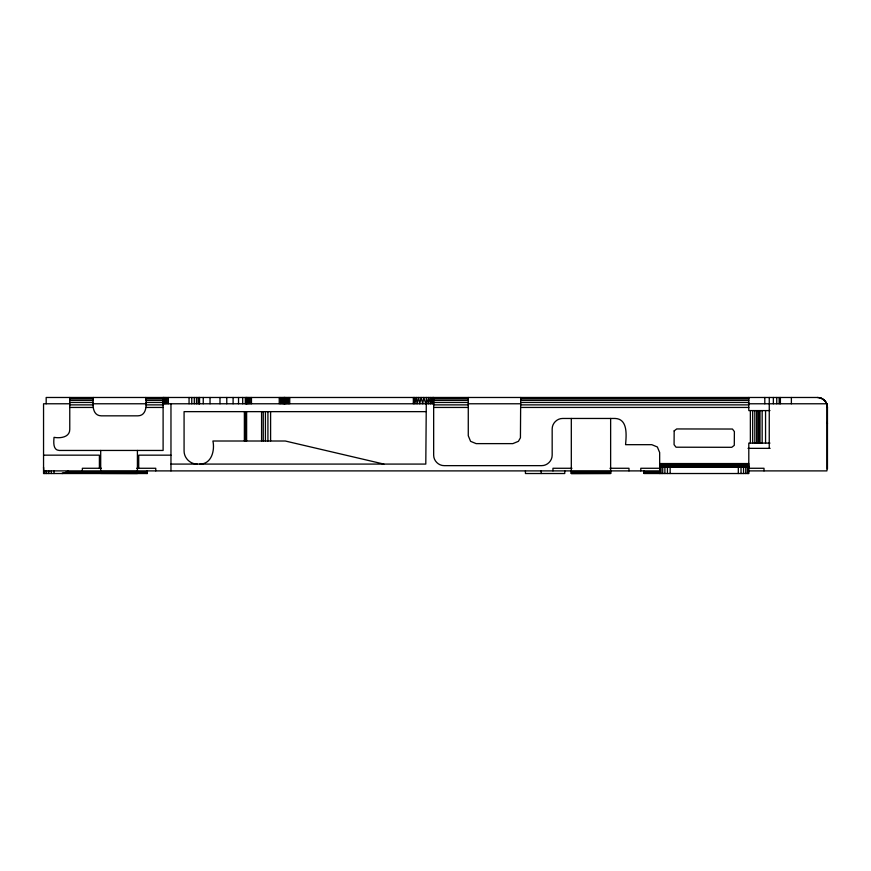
<?xml version="1.0" encoding="UTF-8"?>
<svg xmlns="http://www.w3.org/2000/svg" width="871" height="871" viewBox="0 0 871 871"><rect width="100%" height="100%" fill="white"/><g stroke="black" fill="none" stroke-linecap="round" stroke-linejoin="round"><path stroke-width="1.31" d="M170.966 464.08L425.799 464.08L426.333 397.481L428.358 403.774L428.739 397.481L430.557 403.774L430.786 397.481L432.245 403.774L432.354 397.481L433.301 403.774L433.333 397.481L433.66 403.774L163.106 403.774M68.21 470.906L64.214 473.214L61.906 473.519M199.807 464.08C211.609 464.167 214.952 450.449 212.916 441.009L285.274 441.009L383.85 464.08M827.45 468.794L827.45 407.443C827.559 402.141 822.823 397.383 817.488 397.481L46.174 397.481L46.174 403.774M69.767 397.829L93.36 397.829M145.795 397.829L163.106 397.829M433.66 397.829L468.271 397.829M520.706 397.829L748.799 397.829M69.767 398.82L93.36 398.82M145.795 398.82L163.106 398.82M433.66 398.82L468.271 398.82M520.706 398.82L748.799 398.82M69.767 400.399L93.36 400.399M145.795 400.399L163.106 400.399M433.66 400.399L468.271 400.399M520.706 400.399L748.799 400.399M69.767 402.467L93.36 402.467M145.795 402.467L163.106 402.467M433.66 402.467L468.271 402.467M520.706 402.467L748.799 402.467M69.767 403.774L43.55 403.774L43.55 473.519L147.373 473.519L147.373 470.601M93.36 403.774L145.795 403.774M468.271 403.774L520.706 403.774M748.483 403.774L826.927 403.774L826.927 470.895L748.603 470.895M69.767 404.873L93.36 404.873M145.795 404.873L163.106 404.873M433.66 404.873L468.271 404.873M520.706 404.873L748.799 404.873M69.767 407.443L93.36 407.443M145.795 407.443L163.106 407.443M433.66 407.443L468.271 407.443M520.706 407.443L748.799 407.443M769.953 410.589L748.799 410.589L748.799 397.481M425.799 411.645L184.075 411.645L184.075 450.971C184.031 457.983 190.172 464.123 197.184 464.08M769.953 443.099L748.799 443.099L748.799 473.519L643.93 473.519L643.93 470.601M748.026 448.347L770.106 448.347M43.55 455.163L99.392 455.163L99.392 468.271M170.966 455.163L138.718 455.163L138.718 468.271M659.663 463.557L748.799 463.557M659.663 464.504L748.799 464.504M659.663 465.386L748.799 465.386M659.663 466.148L748.799 466.148M659.663 466.736L748.799 466.736M659.663 467.096L748.799 467.096M43.55 467.226L43.909 473.519M659.663 467.226L748.799 467.226M101.384 468.271L82.353 468.271L82.353 470.895M136.725 468.271L155.757 468.271L155.757 470.895M571.964 468.271L552.954 468.271L552.954 470.895M609.972 468.271L628.982 468.271L628.982 470.895M659.739 468.271L640.784 468.271L640.784 470.895M749.104 468.271L764.009 468.271L764.009 470.895M43.55 470.895L659.739 470.895M100.698 471.57L137.411 471.57M571.311 471.57L610.636 471.57M66.338 472.18L147.373 472.18M571.311 472.202L610.636 472.202M643.93 472.18L660.066 472.18M100.698 472.746L137.411 472.746M571.311 472.746L610.636 472.746M62.287 473.171L147.373 473.171M571.311 473.16L610.636 473.16M643.93 473.171L660.066 473.171M571.311 418.461L571.311 473.519L610.636 473.421L610.636 418.461M571.311 473.519L610.636 473.519M817.488 397.481C822.398 397.503 826.884 401.466 827.396 406.365M820.068 397.829C824.314 398.983 827.428 403.044 827.45 407.443M425.799 403.774L423.731 397.481L422.751 403.774L421.085 397.481L419.746 403.774L418.581 397.481L417.024 403.774L416.371 397.481L414.836 403.774L414.585 397.481L413.355 403.774L413.355 397.481M826.808 403.937L827.112 404.873L826.873 404.1M826.927 404.253L827.21 405.298M827.276 422.348L827.45 423.698M791.38 397.481L791.38 403.774M780.394 397.481L780.394 403.774M779.164 397.481L779.164 403.774M776.758 397.481L776.758 403.774M773.361 397.481L773.361 403.774M769.267 397.481L769.245 448.347M765.555 410.589L765.555 443.099M764.803 397.481L764.803 403.774M762.158 410.589L762.158 443.099M760.013 410.589L760.013 443.099M759.283 410.589L759.283 443.099M758.979 410.589L758.979 443.099M758.086 410.589L758.086 443.099M756.67 410.589L756.67 443.099M754.83 410.589L754.83 443.099M752.675 410.589L752.675 443.099M750.367 410.589L750.367 443.099M748.439 467.226L748.439 473.519M747.394 467.226L747.394 473.519M745.728 467.226L745.728 473.519M743.551 467.226L743.551 473.519M741.025 467.226L741.025 473.519M738.314 467.226L738.314 473.519M670.147 467.226L670.147 473.519M667.436 467.226L667.436 473.519M664.9 467.226L664.9 473.519M662.733 467.226L662.733 473.519M661.067 467.226L661.067 473.519M660.011 467.226L660.011 473.519M659.663 473.519L659.663 452.539L657.355 446.975L651.791 444.678L625.574 444.678C626.249 435.892 628.252 418.929 615.089 418.461L562.655 418.461C557.037 418.428 552.127 423.328 552.17 428.946L552.17 455.163C552.203 460.781 547.293 465.68 541.686 465.647L444.156 465.647C438.538 465.68 433.627 460.781 433.66 455.163L433.66 397.481M564.756 470.895L564.756 473.519L525.431 473.519L525.431 470.863M541.152 470.863L541.152 473.519M520.706 397.481L520.433 437.797L518.408 441.325L512.845 443.622L476.132 443.622L470.58 441.325L468.271 435.761L468.271 397.481M289.727 397.481L289.727 403.774M288.377 397.481L288.377 403.774M287.114 397.481L287.114 403.774M286.026 397.481L286.026 403.774M285.187 397.481L285.187 403.774M284.665 397.481L284.665 403.774M284.49 397.481L284.49 403.774M284.305 397.481L284.305 403.774M283.783 397.481L283.783 403.774M282.955 397.481L282.955 403.774M281.866 397.481L281.866 403.774M280.604 397.481L280.604 403.774M279.243 397.481L279.243 403.774M270.598 411.645L270.598 441.009M267.92 411.645L267.92 441.009M265.415 411.645L265.415 441.009M263.26 411.645L263.26 441.009M261.583 411.645L261.583 441.009M251.458 397.481L251.458 403.774M250.097 397.481L250.097 403.774M248.834 397.481L248.834 403.774M247.745 397.481L247.745 403.774M246.918 397.481L246.918 403.774M246.624 411.645L246.624 441.009M246.384 397.481L246.384 403.774M246.21 397.481L246.21 403.774M246.21 411.645L246.21 441.009M245.666 411.645L245.666 441.009M245.317 397.481L245.317 403.774M245.045 411.645L245.045 441.009M244.37 411.645L244.37 441.009M242.693 397.481L242.693 403.774M238.534 397.481L238.534 403.774M233.101 397.481L233.101 403.774M226.776 397.481L226.776 403.774M219.993 397.481L219.993 403.774M210.031 397.481L210.031 403.774M203.248 397.481L203.248 403.774M199.546 397.481L199.546 403.774M199.187 397.481L199.187 403.774M198.142 397.481L198.142 403.774M196.476 397.481L196.476 403.774M194.298 397.481L194.298 403.774M191.772 397.481L191.772 403.774M189.061 397.481L189.061 403.774M170.966 403.774L170.966 470.895M168.343 397.481L168.343 403.774M166.992 397.481L166.992 403.774M165.719 397.481L165.719 403.774M164.641 397.481L164.641 403.774M163.802 397.481L163.802 403.774M163.28 397.481L163.28 403.774M163.106 397.481L163.106 450.449L59.282 450.449C52.696 450.209 53.708 441.728 54.035 437.34C60.023 438.461 69.734 437.482 69.767 429.468L69.767 397.481M147.014 470.993L147.014 473.519M145.795 397.481C146.557 403.872 147.199 415.609 137.934 415.837L101.232 415.837C91.956 415.609 92.609 403.872 93.36 397.481M137.411 450.449L137.411 473.519L100.698 473.421L100.698 450.449M54.035 470.993L54.035 473.519M51.324 470.993L51.324 473.519M48.798 470.993L48.798 473.519M46.62 470.993L46.62 473.519M44.954 470.993L44.954 473.519M674.165 430.884L674.078 444.678L676.027 447.204L731.76 447.302L734.286 445.353L734.384 431.57L732.435 429.033L676.702 428.946L674.165 430.884"/></g></svg>
